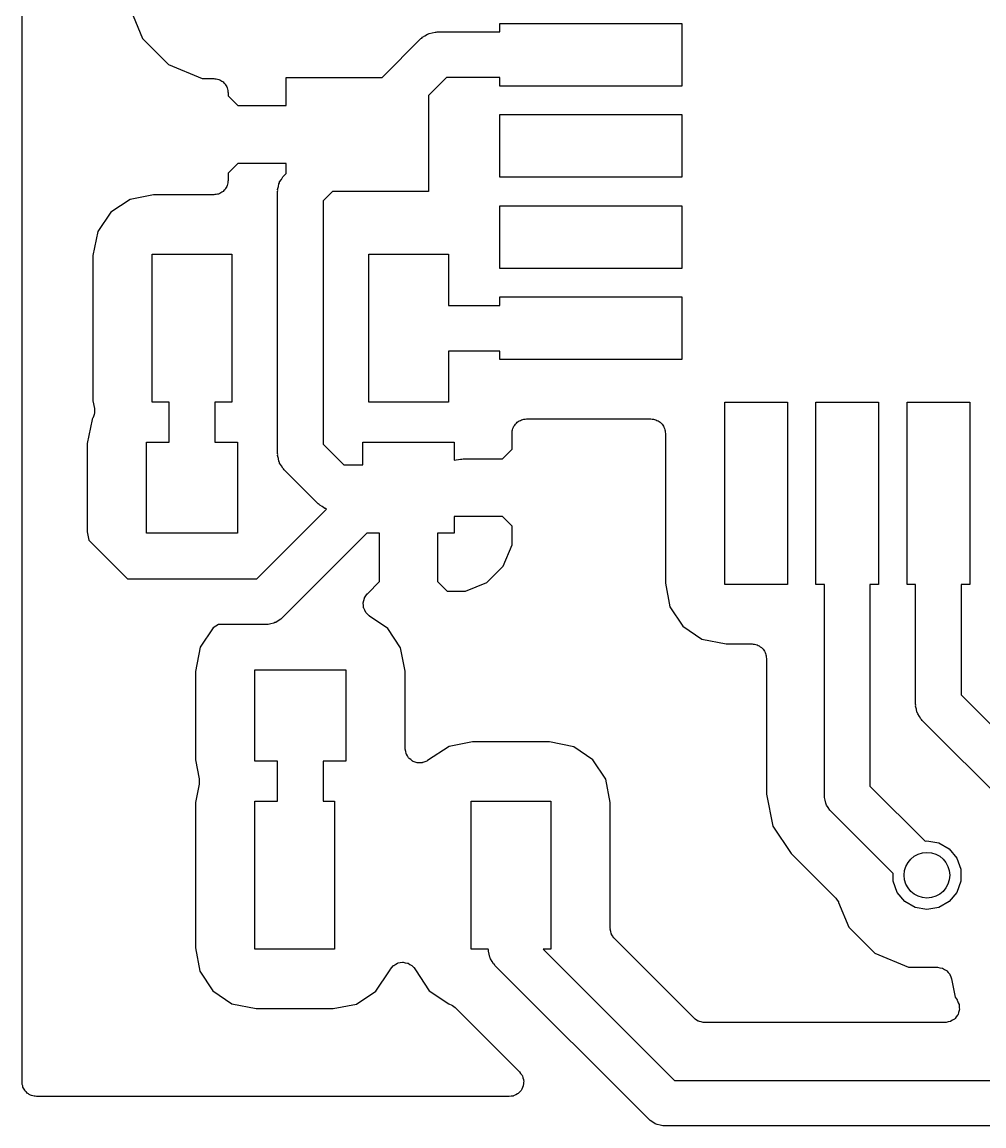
# Model space of a CAD drawing. Extents: x 0.2 to 50.9, y 0.2 to 28.3.
# Drawn here: x 0.56 to 9, y 0.3 to 9.99 of the extents above; entities that cross this region are included whole.
import ezdxf

# ---------------------------------------------------------------- set-up
doc = ezdxf.new("R2010")
doc.units = 0
doc.header["$MEASUREMENT"] = 0
doc.layers.add('BLACK', color=7, linetype='CONTINUOUS')

msp = doc.modelspace()

# ---------------------------------------------------------------- linework, layer by layer
at = {"layer": 'Black'}
for p, q in [((0.558, 0.685), (0.558, 14.1526)), ((1.49186, 10.14), (1.61461, 9.8429)), ((4.09407, 9.86628), (4.11548, 9.88126)), ((4.11548, 9.88126), (4.12398, 9.88354)), ((4.12398, 9.88354), (4.1316, 9.88794)), ((4.1316, 9.88794), (4.15733, 9.89248)), ((4.15733, 9.89248), (4.18257, 9.89924)), ((4.18257, 9.89924), (4.19133, 9.89847)), ((4.19133, 9.89847), (4.2, 9.9)), ((4.2, 9.9), (4.75, 9.9)), ((4.75, 9.9), (4.75, 9.975)), ((4.75, 9.975), (6.35, 9.975)), ((6.35, 9.975), (6.35, 9.425)), ((1.61461, 9.8429), (1.84171, 9.61541)), ((3.71716, 9.5), (4.05858, 9.84142)), ((4.05858, 9.84142), (4.06579, 9.84647)), ((4.06579, 9.84647), (4.07144, 9.85321)), ((4.07144, 9.85321), (4.09407, 9.86628)), ((1.84171, 9.61541), (2.13857, 9.49214)), ((2.875, 9.254), (2.875, 9.5)), ((2.875, 9.5), (3.71716, 9.5)), ((4.28284, 9.5), (4.125, 9.34216)), ((4.75, 9.5), (4.28284, 9.5)), ((4.75, 9.425), (4.75, 9.5)), ((2.13857, 9.49214), (2.24011, 9.49205)), ((2.24011, 9.49205), (2.25099, 9.49012)), ((2.25099, 9.49012), (2.26205, 9.49012)), ((2.26205, 9.49012), (2.27255, 9.4863)), ((2.27255, 9.4863), (2.28354, 9.48436)), ((2.28354, 9.48436), (2.29311, 9.47882)), ((2.29311, 9.47882), (2.3035, 9.47504)), ((2.3035, 9.47504), (2.31205, 9.46786)), ((2.31205, 9.46786), (2.32172, 9.46227)), ((2.32172, 9.46227), (2.32882, 9.45379)), ((2.32882, 9.45379), (2.33729, 9.44669)), ((2.33729, 9.44669), (2.34287, 9.43702)), ((2.34287, 9.43702), (2.35004, 9.42846)), ((2.35004, 9.42846), (2.35381, 9.41807)), ((2.35381, 9.41807), (2.35934, 9.40849)), ((2.35934, 9.40849), (2.36128, 9.39749)), ((2.36128, 9.39749), (2.36509, 9.387)), ((6.35, 9.425), (4.75, 9.425)), ((2.36509, 9.387), (2.36508, 9.37594)), ((2.36508, 9.37594), (2.367, 9.36505)), ((2.367, 9.36505), (2.367, 9.33836)), ((2.367, 9.33836), (2.45136, 9.254)), ((4.125, 9.34216), (4.125, 8.5)), ((2.45136, 9.254), (2.875, 9.254)), ((4.75, 8.625), (4.75, 9.175)), ((4.75, 9.175), (6.35, 9.175)), ((6.35, 9.175), (6.35, 8.625)), ((2.45136, 8.746), (2.367, 8.66165)), ((2.875, 8.746), (2.45136, 8.746)), ((2.875, 8.65784), (2.875, 8.746)), ((2.367, 8.66165), (2.367, 8.59744)), ((2.83372, 8.60593), (2.84679, 8.62856)), ((2.84679, 8.62856), (2.85353, 8.63422)), ((2.85353, 8.63422), (2.85858, 8.64142)), ((2.85858, 8.64142), (2.875, 8.65784)), ((6.35, 8.625), (4.75, 8.625)), ((2.34284, 8.52543), (2.33729, 8.51581)), ((2.34999, 8.53394), (2.34284, 8.52543)), ((2.35378, 8.54438), (2.34999, 8.53394)), ((2.35934, 8.554), (2.35378, 8.54438)), ((2.36127, 8.56495), (2.35934, 8.554)), ((2.36507, 8.57539), (2.36127, 8.56495)), ((2.367, 8.59744), (2.36507, 8.5865)), ((2.36507, 8.5865), (2.36507, 8.57539)), ((2.80076, 8.51743), (2.80752, 8.54267)), ((2.80752, 8.54267), (2.81206, 8.5684)), ((2.81206, 8.5684), (2.81646, 8.57603)), ((2.81646, 8.57603), (2.81874, 8.58452)), ((2.81874, 8.58452), (2.83372, 8.60593)), ((1.50666, 8.43056), (1.33609, 8.31851)), ((1.71221, 8.47044), (1.50666, 8.43056)), ((2.24, 8.47044), (1.71221, 8.47044)), ((2.25094, 8.47237), (2.24, 8.47044)), ((2.26205, 8.47237), (2.25094, 8.47237)), ((2.27249, 8.47617), (2.26205, 8.47237)), ((2.28344, 8.4781), (2.27249, 8.47617)), ((2.29306, 8.48366), (2.28344, 8.4781)), ((2.3035, 8.48746), (2.29306, 8.48366)), ((2.31201, 8.4946), (2.3035, 8.48746)), ((2.32163, 8.50015), (2.31201, 8.4946)), ((2.32878, 8.50866), (2.32163, 8.50015)), ((2.33729, 8.51581), (2.32878, 8.50866)), ((2.8, 8.5), (2.80153, 8.50867)), ((2.8, 6.2), (2.8, 8.5)), ((2.80153, 8.50867), (2.80076, 8.51743)), ((3.28284, 8.5), (3.2, 8.41716)), ((4.125, 8.5), (3.28284, 8.5)), ((3.2, 8.41716), (3.2, 6.28284)), ((4.75, 7.825), (4.75, 8.375)), ((4.75, 8.375), (6.35, 8.375)), ((6.35, 8.375), (6.35, 7.825)), ((1.33609, 8.31851), (1.22214, 8.1497)), ((1.22214, 8.1497), (1.17956, 7.93739)), ((1.7, 6.65), (1.7, 7.95)), ((1.7, 7.95), (2.4, 7.95)), ((2.4, 7.95), (2.4, 6.65)), ((3.6, 6.65), (3.6, 7.95)), ((3.6, 7.95), (4.3, 7.95)), ((4.3, 7.95), (4.3, 7.5)), ((1.17956, 7.93739), (1.17956, 6.66221)), ((6.35, 7.825), (4.75, 7.825)), ((4.75, 7.5), (4.75, 7.575)), ((4.75, 7.575), (6.35, 7.575)), ((6.35, 7.575), (6.35, 7.025)), ((4.3, 7.5), (4.75, 7.5)), ((4.75, 7.1), (4.3, 7.1)), ((4.3, 7.1), (4.3, 6.65)), ((4.75, 7.025), (4.75, 7.1)), ((6.35, 7.025), (4.75, 7.025)), ((1.17956, 6.66221), (1.19224, 6.59685)), ((1.19224, 6.59685), (1.19234, 6.59127)), ((1.19234, 6.59127), (1.19387, 6.5859)), ((1.85, 6.65), (1.7, 6.65)), ((1.85, 6.30081), (1.85, 6.65)), ((2.4, 6.65), (2.25, 6.65)), ((2.25, 6.65), (2.25, 6.30081)), ((4.3, 6.65), (3.6, 6.65)), ((6.725, 5.05), (6.725, 6.65)), ((6.725, 6.65), (7.275, 6.65)), ((7.275, 6.65), (7.275, 5.05)), ((7.525, 5.05), (7.525, 6.65)), ((7.525, 6.65), (8.075, 6.65)), ((8.075, 6.65), (8.075, 5.05)), ((8.325, 5.05), (8.325, 6.65)), ((8.325, 6.65), (8.875, 6.65)), ((8.875, 6.65), (8.875, 5.05)), ((1.17209, 6.50051), (1.12951, 6.2882)), ((1.17283, 6.50161), (1.17209, 6.50051)), ((1.1751, 6.50671), (1.17283, 6.50161)), ((1.17862, 6.51105), (1.1751, 6.50671)), ((1.18403, 6.52674), (1.17862, 6.51105)), ((1.19078, 6.5419), (1.18403, 6.52674)), ((1.19117, 6.54747), (1.19078, 6.5419)), ((1.193, 6.55275), (1.19117, 6.54747)), ((1.19387, 6.5859), (1.19271, 6.56934)), ((1.19271, 6.56934), (1.193, 6.55275)), ((4.92155, 6.48755), (4.93199, 6.49135)), ((4.93199, 6.49135), (4.94161, 6.4969)), ((4.94161, 6.4969), (4.95256, 6.49883)), ((4.95256, 6.49883), (4.963, 6.50263)), ((4.963, 6.50263), (4.97411, 6.50263)), ((4.97411, 6.50263), (4.98505, 6.50456)), ((4.98505, 6.50456), (6.07756, 6.50456)), ((6.07756, 6.50456), (6.0885, 6.50263)), ((6.0885, 6.50263), (6.09961, 6.50263)), ((6.09961, 6.50263), (6.11005, 6.49883)), ((6.11005, 6.49883), (6.121, 6.4969)), ((6.121, 6.4969), (6.13062, 6.49135)), ((6.13062, 6.49135), (6.14106, 6.48755)), ((4.85998, 6.39961), (4.86378, 6.41006)), ((4.85998, 6.3885), (4.85998, 6.39961)), ((4.86378, 6.41006), (4.86571, 6.421)), ((4.86571, 6.421), (4.87127, 6.43062)), ((4.87127, 6.43062), (4.87507, 6.44106)), ((4.87507, 6.44106), (4.88221, 6.44957)), ((4.88221, 6.44957), (4.88776, 6.45919)), ((4.88776, 6.45919), (4.89627, 6.46634)), ((4.89627, 6.46634), (4.90342, 6.47485)), ((4.90342, 6.47485), (4.91304, 6.48041)), ((4.91304, 6.48041), (4.92155, 6.48755)), ((6.14106, 6.48755), (6.14957, 6.48041)), ((6.14957, 6.48041), (6.15919, 6.47485)), ((6.15919, 6.47485), (6.16634, 6.46634)), ((6.16634, 6.46634), (6.17485, 6.45919)), ((6.17485, 6.45919), (6.1804, 6.44957)), ((6.1804, 6.44957), (6.18755, 6.44106)), ((6.18755, 6.44106), (6.19134, 6.43062)), ((6.19134, 6.43062), (6.1969, 6.421)), ((6.1969, 6.421), (6.19883, 6.41006)), ((6.19883, 6.41006), (6.20263, 6.39961)), ((6.20263, 6.39961), (6.20263, 6.3885)), ((1.64995, 5.50071), (1.64995, 6.30081)), ((1.64995, 6.30081), (1.85, 6.30081)), ((2.25, 6.30081), (2.45005, 6.30081)), ((2.45005, 6.30081), (2.45005, 5.50071)), ((3.54995, 6.10076), (3.54995, 6.30081)), ((3.54995, 6.30081), (4.35005, 6.30081)), ((4.35005, 6.30081), (4.35005, 6.14164)), ((4.85805, 6.37756), (4.85998, 6.3885)), ((4.85805, 6.23912), (4.85805, 6.37756)), ((6.20263, 6.3885), (6.20456, 6.37756)), ((6.20456, 6.37756), (6.20456, 5.06221)), ((1.12951, 6.2882), (1.12951, 5.51292)), ((2.80153, 6.19134), (2.8, 6.2)), ((3.2, 6.28284), (3.38208, 6.10076)), ((4.77369, 6.15476), (4.85805, 6.23912)), ((2.80076, 6.18257), (2.80153, 6.19134)), ((2.80752, 6.15733), (2.80076, 6.18257)), ((2.81206, 6.1316), (2.80752, 6.15733)), ((2.81646, 6.12398), (2.81206, 6.1316)), ((2.81874, 6.11548), (2.81646, 6.12398)), ((2.83372, 6.09407), (2.81874, 6.11548)), ((4.35005, 6.14164), (4.40569, 6.15244)), ((4.40569, 6.15244), (4.41788, 6.15264)), ((4.41788, 6.15264), (4.42988, 6.15476)), ((4.42988, 6.15476), (4.77369, 6.15476)), ((2.84679, 6.07144), (2.83372, 6.09407)), ((2.85353, 6.06579), (2.84679, 6.07144)), ((2.85858, 6.05858), (2.85353, 6.06579)), ((3.15782, 5.75934), (2.85858, 6.05858)), ((3.38208, 6.10076), (3.54995, 6.10076)), ((3.16503, 5.75429), (3.15782, 5.75934)), ((3.17068, 5.74755), (3.16503, 5.75429)), ((3.19331, 5.73449), (3.17068, 5.74755)), ((3.21472, 5.7195), (3.19331, 5.73449)), ((3.22322, 5.71722), (3.21472, 5.7195)), ((3.23029, 5.71314), (3.22322, 5.71722)), ((2.61716, 5.1), (3.23029, 5.71314)), ((4.35005, 5.64676), (4.35005, 5.50071)), ((4.77369, 5.64676), (4.35005, 5.64676)), ((4.85805, 5.56241), (4.77369, 5.64676)), ((4.85805, 5.39966), (4.85805, 5.56241)), ((1.12951, 5.51292), (1.14385, 5.43899)), ((1.14385, 5.43899), (1.48284, 5.1)), ((2.45005, 5.50071), (1.64995, 5.50071)), ((3.58355, 5.50071), (2.84142, 4.75858)), ((3.696, 5.50071), (3.58355, 5.50071)), ((3.696, 5.07707), (3.696, 5.50071)), ((4.35005, 5.50071), (4.204, 5.50071)), ((4.204, 5.50071), (4.204, 5.07707)), ((4.78071, 5.21295), (4.85805, 5.39966)), ((4.63781, 5.07005), (4.78071, 5.21295)), ((1.48284, 5.1), (2.61716, 5.1)), ((3.58858, 4.96964), (3.696, 5.07707)), ((4.204, 5.07707), (4.28836, 4.99271)), ((4.4511, 4.99271), (4.63781, 5.07005)), ((6.20456, 5.06221), (6.24444, 4.85666)), ((7.275, 5.05), (6.725, 5.05)), ((7.6, 5.05), (7.525, 5.05)), ((7.6, 3.2), (7.6, 5.05)), ((8.075, 5.05), (8, 5.05)), ((8, 5.05), (8, 3.28284)), ((8.4, 5.05), (8.325, 5.05)), ((8.4, 4), (8.4, 5.05)), ((8.875, 5.05), (8.8, 5.05)), ((8.8, 5.05), (8.8, 4.08284)), ((3.56328, 4.93351), (3.5753, 4.95068)), ((3.5753, 4.95068), (3.58705, 4.96809)), ((3.58705, 4.96809), (3.58795, 4.96874)), ((3.58795, 4.96874), (3.58858, 4.96964)), ((4.28836, 4.99271), (4.4511, 4.99271)), ((3.55169, 4.88874), (3.55196, 4.88981)), ((3.55388, 4.86789), (3.55169, 4.88874)), ((3.55186, 4.89091), (3.5573, 4.91118)), ((3.55196, 4.88981), (3.55186, 4.89091)), ((3.55571, 4.84697), (3.55388, 4.86789)), ((3.55617, 4.84598), (3.55571, 4.84697)), ((3.55629, 4.84488), (3.55617, 4.84598)), ((3.56548, 4.82601), (3.55629, 4.84488)), ((3.5573, 4.91118), (3.56238, 4.93154)), ((3.56238, 4.93154), (3.56299, 4.93245)), ((3.56299, 4.93245), (3.56328, 4.93351)), ((6.24444, 4.85666), (6.35649, 4.68609)), ((2.82856, 4.74679), (2.80593, 4.73373)), ((2.83422, 4.75353), (2.82856, 4.74679)), ((2.84142, 4.75858), (2.83422, 4.75353)), ((3.57435, 4.807), (3.56548, 4.82601)), ((3.57513, 4.80622), (3.57435, 4.807)), ((3.57561, 4.80523), (3.57513, 4.80622)), ((3.59068, 4.79067), (3.57561, 4.80523)), ((3.60554, 4.77581), (3.59068, 4.79067)), ((3.60653, 4.77534), (3.60554, 4.77581)), ((3.60733, 4.77458), (3.60653, 4.77534)), ((3.76856, 4.66574), (3.60733, 4.77458)), ((2.23604, 4.67034), (2.12209, 4.50153)), ((2.28119, 4.7), (2.23604, 4.67034)), ((2.7, 4.7), (2.28119, 4.7)), ((2.70867, 4.70153), (2.7, 4.7)), ((2.71743, 4.70076), (2.70867, 4.70153)), ((2.74267, 4.70752), (2.71743, 4.70076)), ((2.7684, 4.71206), (2.74267, 4.70752)), ((2.77602, 4.71646), (2.7684, 4.71206)), ((2.78452, 4.71874), (2.77602, 4.71646)), ((2.80593, 4.73373), (2.78452, 4.71874)), ((3.88061, 4.49517), (3.76856, 4.66574)), ((6.35649, 4.68609), (6.5253, 4.57214)), ((6.5253, 4.57214), (6.73761, 4.52956)), ((2.12209, 4.50153), (2.07951, 4.28922)), ((3.92049, 4.28963), (3.88061, 4.49517)), ((6.73761, 4.52956), (6.965, 4.52956)), ((6.965, 4.52956), (6.97594, 4.52763)), ((6.97594, 4.52763), (6.98705, 4.52763)), ((6.98705, 4.52763), (6.99749, 4.52383)), ((6.99749, 4.52383), (7.00844, 4.5219)), ((7.00844, 4.5219), (7.01806, 4.51635)), ((7.01806, 4.51635), (7.0285, 4.51255)), ((7.0285, 4.51255), (7.03701, 4.50541)), ((7.03701, 4.50541), (7.04663, 4.49985)), ((7.04663, 4.49985), (7.05378, 4.49134)), ((7.05378, 4.49134), (7.06229, 4.48419)), ((7.06229, 4.48419), (7.06784, 4.47457)), ((7.06784, 4.47457), (7.07499, 4.46606)), ((7.07499, 4.46606), (7.07878, 4.45562)), ((7.07878, 4.45562), (7.08434, 4.446)), ((7.08434, 4.446), (7.08627, 4.43506)), ((7.08627, 4.43506), (7.09007, 4.42461)), ((7.09007, 4.42461), (7.09007, 4.4135)), ((7.09007, 4.4135), (7.092, 4.40256)), ((7.092, 4.40256), (7.092, 3.21251)), ((2.07951, 4.28922), (2.07951, 3.51394)), ((2.59995, 3.50173), (2.59995, 4.30183)), ((2.59995, 4.30183), (3.40005, 4.30183)), ((3.40005, 4.30183), (3.40005, 3.50173)), ((3.92049, 3.61226), (3.92049, 4.28963)), ((8.8, 4.08284), (9.54142, 3.34142)), ((8.40153, 3.99134), (8.4, 4)), ((8.40076, 3.98257), (8.40153, 3.99134)), ((8.40752, 3.95733), (8.40076, 3.98257)), ((8.41206, 3.9316), (8.40752, 3.95733)), ((8.41646, 3.92398), (8.41206, 3.9316)), ((8.41874, 3.91548), (8.41646, 3.92398)), ((8.43372, 3.89407), (8.41874, 3.91548)), ((8.44679, 3.87144), (8.43372, 3.89407)), ((8.45353, 3.86579), (8.44679, 3.87144)), ((8.45858, 3.85858), (8.45353, 3.86579)), ((9.2, 3.11716), (8.45858, 3.85858)), ((3.92113, 3.60862), (3.92049, 3.61226)), ((3.9207, 3.60495), (3.92113, 3.60862)), ((3.92494, 3.587), (3.9207, 3.60495)), ((3.92815, 3.56882), (3.92494, 3.587)), ((4.30666, 3.63056), (4.11722, 3.50611)), ((4.51221, 3.67044), (4.30666, 3.63056)), ((5.18739, 3.67044), (4.51221, 3.67044)), ((5.3997, 3.62786), (5.18739, 3.67044)), ((5.56851, 3.51391), (5.3997, 3.62786)), ((2.07951, 3.51394), (2.11189, 3.34702)), ((2.8, 3.50173), (2.59995, 3.50173)), ((2.8, 3.15), (2.8, 3.50173)), ((3.40005, 3.50173), (3.2, 3.50173)), ((3.2, 3.50173), (3.2, 3.15)), ((3.93, 3.56562), (3.92815, 3.56882)), ((3.93085, 3.56203), (3.93, 3.56562)), ((3.94098, 3.5466), (3.93085, 3.56203)), ((3.9502, 3.53063), (3.94098, 3.5466)), ((3.95303, 3.52825), (3.9502, 3.53063)), ((3.95506, 3.52516), (3.95303, 3.52825)), ((3.96986, 3.51413), (3.95506, 3.52516)), ((3.98399, 3.50228), (3.96986, 3.51413)), ((3.98746, 3.50101), (3.98399, 3.50228)), ((3.99043, 3.4988), (3.98746, 3.50101)), ((4.0081, 3.4935), (3.99043, 3.4988)), ((4.02544, 3.48719), (4.0081, 3.4935)), ((4.07302, 3.48846), (4.06954, 3.48719)), ((4.07671, 3.48867), (4.07302, 3.48846)), ((4.09366, 3.49597), (4.07671, 3.48867)), ((4.11099, 3.50228), (4.09366, 3.49597)), ((4.11382, 3.50465), (4.11099, 3.50228)), ((4.11722, 3.50611), (4.11382, 3.50465)), ((5.68056, 3.34334), (5.56851, 3.51391)), ((4.02913, 3.48719), (4.02544, 3.48719)), ((4.03268, 3.48613), (4.02913, 3.48719)), ((4.05109, 3.48719), (4.03268, 3.48613)), ((4.06954, 3.48719), (4.05109, 3.48719)), ((2.11174, 3.29786), (2.07956, 3.13739)), ((2.1118, 3.30046), (2.11174, 3.29786)), ((2.11265, 3.30292), (2.1118, 3.30046)), ((2.11189, 3.34702), (2.11194, 3.34442)), ((2.11194, 3.34442), (2.11277, 3.34196)), ((2.11277, 3.34196), (2.11231, 3.32245)), ((2.11231, 3.32245), (2.11265, 3.30292)), ((5.72044, 3.1378), (5.68056, 3.34334)), ((7.092, 3.21251), (7.14819, 2.93001)), ((7.60153, 3.19134), (7.6, 3.2)), ((8, 3.28284), (8.48444, 2.7984)), ((2.07956, 3.13739), (2.07956, 1.86221)), ((2.6, 1.85), (2.6, 3.15)), ((2.6, 3.15), (2.8, 3.15)), ((3.2, 3.15), (3.3, 3.15)), ((3.3, 3.15), (3.3, 1.85)), ((4.5, 1.85), (4.5, 3.15)), ((4.5, 3.15), (5.2, 3.15)), ((5.2, 3.15), (5.2, 1.85)), ((5.72044, 2.03343), (5.72044, 3.1378)), ((7.60076, 3.18257), (7.60153, 3.19134)), ((7.60752, 3.15733), (7.60076, 3.18257)), ((7.61206, 3.1316), (7.60752, 3.15733)), ((7.61646, 3.12398), (7.61206, 3.1316)), ((7.61874, 3.11548), (7.61646, 3.12398)), ((7.63372, 3.09407), (7.61874, 3.11548)), ((7.64679, 3.07144), (7.63372, 3.09407)), ((7.65353, 3.06579), (7.64679, 3.07144)), ((7.65858, 3.05858), (7.65353, 3.06579)), ((8.20343, 2.51373), (7.65858, 3.05858)), ((7.14819, 2.93001), (7.30821, 2.69053)), ((8.48444, 2.7984), (8.5, 2.80115)), ((8.5, 2.80115), (8.603, 2.78299)), ((8.603, 2.78299), (8.69357, 2.73069)), ((8.69357, 2.73069), (8.7608, 2.65057)), ((7.30821, 2.69053), (7.69727, 2.30147)), ((8.7608, 2.65057), (8.79657, 2.55229)), ((8.79657, 2.55229), (8.79657, 2.44771)), ((8.20343, 2.44771), (8.20343, 2.51373)), ((8.2392, 2.34943), (8.20343, 2.44771)), ((8.79657, 2.44771), (8.7608, 2.34943)), ((8.30643, 2.26931), (8.2392, 2.34943)), ((8.7608, 2.34943), (8.69357, 2.26931)), ((7.69727, 2.30147), (7.69891, 2.29913)), ((7.69891, 2.29913), (7.70117, 2.29739)), ((7.70117, 2.29739), (7.71151, 2.28112)), ((7.71151, 2.28112), (7.72257, 2.26534)), ((7.72257, 2.26534), (7.72331, 2.26258)), ((7.72331, 2.26258), (7.72484, 2.26017)), ((7.72484, 2.26017), (7.81461, 2.0429)), ((8.397, 2.21702), (8.30643, 2.26931)), ((8.69357, 2.26931), (8.603, 2.21702)), ((8.5, 2.19885), (8.397, 2.21702)), ((8.603, 2.21702), (8.5, 2.19885)), ((7.81461, 2.0429), (8.04171, 1.81541)), ((5.72141, 2.02793), (5.72044, 2.03343)), ((5.72092, 2.02236), (5.72141, 2.02793)), ((5.72522, 2.00633), (5.72092, 2.02236)), ((5.7281, 1.98999), (5.72522, 2.00633)), ((5.73089, 1.98515), (5.7281, 1.98999)), ((5.73234, 1.97976), (5.73089, 1.98515)), ((5.74185, 1.96617), (5.73234, 1.97976)), ((5.75015, 1.95179), (5.74185, 1.96617)), ((5.75443, 1.9482), (5.75015, 1.95179)), ((5.75764, 1.94363), (5.75443, 1.9482)), ((6.45607, 1.2452), (5.75764, 1.94363)), ((2.07956, 1.86221), (2.11944, 1.65666)), ((3.3, 1.85), (2.6, 1.85)), ((4.65, 1.85), (4.5, 1.85)), ((4.65153, 1.84134), (4.65, 1.85)), ((4.65076, 1.83257), (4.65153, 1.84134)), ((5.2, 1.85), (5.13284, 1.85)), ((5.13284, 1.85), (6.28284, 0.7)), ((4.65752, 1.80733), (4.65076, 1.83257)), ((4.66206, 1.7816), (4.65752, 1.80733)), ((4.66646, 1.77398), (4.66206, 1.7816)), ((4.66874, 1.76548), (4.66646, 1.77398)), ((4.68372, 1.74407), (4.66874, 1.76548)), ((4.69679, 1.72144), (4.68372, 1.74407)), ((8.04171, 1.81541), (8.33857, 1.69214)), ((2.11944, 1.65666), (2.23149, 1.48609)), ((3.66391, 1.48149), (3.78423, 1.65973)), ((3.78423, 1.65973), (3.78816, 1.67113)), ((3.78816, 1.67113), (3.7898, 1.67316)), ((3.7898, 1.67316), (3.79075, 1.67558)), ((3.79075, 1.67558), (3.80365, 1.69025)), ((3.80365, 1.69025), (3.81593, 1.7054)), ((3.81593, 1.7054), (3.81815, 1.70674)), ((3.81815, 1.70674), (3.81988, 1.7087)), ((3.81988, 1.7087), (3.837, 1.71806)), ((3.837, 1.71806), (3.85374, 1.72811)), ((3.85374, 1.72811), (3.8563, 1.72861)), ((3.8563, 1.72861), (3.85858, 1.72985)), ((3.85858, 1.72985), (3.87786, 1.73279)), ((3.87786, 1.73279), (3.89704, 1.73651)), ((3.89704, 1.73651), (3.89961, 1.73611)), ((3.89961, 1.73611), (3.90218, 1.7365)), ((3.90218, 1.7365), (3.92134, 1.73266)), ((3.92134, 1.73266), (3.9406, 1.7296)), ((3.9406, 1.7296), (3.94287, 1.72834)), ((3.94287, 1.72834), (3.94543, 1.72783)), ((3.94543, 1.72783), (3.96211, 1.71767)), ((3.96211, 1.71767), (3.97917, 1.70821)), ((3.97917, 1.70821), (3.98088, 1.70624)), ((3.98088, 1.70624), (3.9831, 1.70489)), ((3.9831, 1.70489), (3.9953, 1.68964)), ((3.9953, 1.68964), (4.0081, 1.67491)), ((4.0081, 1.67491), (4.00899, 1.67257)), ((4.00899, 1.67257), (4.00916, 1.67231)), ((4.00916, 1.67231), (4.01066, 1.67044)), ((4.01066, 1.67044), (4.01094, 1.66961)), ((4.01094, 1.66961), (4.13149, 1.48609)), ((4.70353, 1.71579), (4.69679, 1.72144)), ((4.70858, 1.70858), (4.70353, 1.71579)), ((6.05858, 0.35858), (4.70858, 1.70858)), ((8.33857, 1.69214), (8.59198, 1.69192)), ((8.59198, 1.69192), (8.6123, 1.68832)), ((8.6123, 1.68832), (8.63269, 1.68518)), ((8.63269, 1.68518), (8.63397, 1.68448)), ((8.63397, 1.68448), (8.63541, 1.68422)), ((8.63541, 1.68422), (8.65327, 1.67389)), ((8.65327, 1.67389), (8.67136, 1.66397)), ((8.67136, 1.66397), (8.67232, 1.66287)), ((8.67232, 1.66287), (8.67359, 1.66214)), ((8.67359, 1.66214), (8.68681, 1.64635)), ((8.68681, 1.64635), (8.70044, 1.63081)), ((8.70044, 1.63081), (8.70097, 1.62944)), ((8.70097, 1.62944), (8.70191, 1.62832)), ((8.70191, 1.62832), (8.70894, 1.60896)), ((8.70894, 1.60896), (8.71643, 1.5897)), ((8.71643, 1.5897), (8.74819, 1.43001)), ((2.23149, 1.48609), (2.4003, 1.37214)), ((3.49334, 1.36944), (3.66391, 1.48149)), ((4.13149, 1.48609), (4.30349, 1.36998)), ((2.4003, 1.37214), (2.61261, 1.32956)), ((3.28779, 1.32956), (3.49334, 1.36944)), ((4.30349, 1.36998), (4.30962, 1.36759)), ((4.30962, 1.36759), (4.32423, 1.36367)), ((4.32423, 1.36367), (4.33002, 1.35962)), ((4.33002, 1.35962), (4.33661, 1.35705)), ((4.33661, 1.35705), (4.34797, 1.34705)), ((8.74819, 1.43001), (8.76453, 1.40556)), ((8.76453, 1.40556), (8.76622, 1.40171)), ((8.76622, 1.40171), (8.76892, 1.3985)), ((8.76892, 1.3985), (8.77506, 1.38163)), ((8.77506, 1.38163), (8.7823, 1.36518)), ((8.7823, 1.36518), (8.78257, 1.361)), ((8.78257, 1.361), (8.78401, 1.35705)), ((8.78401, 1.35705), (8.78401, 1.33909)), ((2.61261, 1.32956), (3.28779, 1.32956)), ((4.34797, 1.34705), (4.36036, 1.33838)), ((4.36036, 1.33838), (4.92394, 0.7748)), ((8.76892, 1.2715), (8.75738, 1.25775)), ((8.77036, 1.27544), (8.76892, 1.2715)), ((8.77284, 1.27883), (8.77036, 1.27544)), ((8.77786, 1.29607), (8.77284, 1.27883)), ((8.78401, 1.31295), (8.77786, 1.29607)), ((8.78401, 1.33909), (8.78518, 1.32117)), ((8.78518, 1.32117), (8.78401, 1.31715)), ((8.78401, 1.31715), (8.78401, 1.31295)), ((6.46064, 1.24199), (6.45607, 1.2452)), ((6.46423, 1.23771), (6.46064, 1.24199)), ((6.47861, 1.22941), (6.46423, 1.23771)), ((6.4922, 1.2199), (6.47861, 1.22941)), ((6.49759, 1.21845), (6.4922, 1.2199)), ((6.50243, 1.21566), (6.49759, 1.21845)), ((6.51877, 1.21278), (6.50243, 1.21566)), ((6.5348, 1.20848), (6.51877, 1.21278)), ((6.54037, 1.20897), (6.5348, 1.20848)), ((6.54587, 1.208), (6.54037, 1.20897)), ((8.65894, 1.208), (6.54587, 1.208)), ((8.66307, 1.20873), (8.65894, 1.208)), ((8.66724, 1.20827), (8.66307, 1.20873)), ((8.68469, 1.21254), (8.66724, 1.20827)), ((8.70237, 1.21566), (8.68469, 1.21254)), ((8.706, 1.21776), (8.70237, 1.21566)), ((8.71008, 1.21875), (8.706, 1.21776)), ((8.72502, 1.22874), (8.71008, 1.21875)), ((8.74057, 1.23771), (8.72502, 1.22874)), ((8.74327, 1.24093), (8.74057, 1.23771)), ((8.74676, 1.24326), (8.74327, 1.24093)), ((8.75738, 1.25775), (8.74676, 1.24326)), ((0.55993, 0.67406), (0.558, 0.685)), ((4.92394, 0.7748), (4.93345, 0.76121)), ((4.93345, 0.76121), (4.94412, 0.7485)), ((4.94412, 0.7485), (4.94603, 0.74325)), ((4.94603, 0.74325), (4.94923, 0.73867)), ((4.94923, 0.73867), (4.95353, 0.72264)), ((4.95353, 0.72264), (4.9592, 0.70705)), ((4.9592, 0.70705), (4.9592, 0.70147)), ((4.9592, 0.70147), (4.96065, 0.69607)), ((4.96065, 0.69607), (4.9592, 0.67954)), ((4.9592, 0.67954), (4.9592, 0.66295)), ((6.28284, 0.7), (22.2172, 0.7)), ((0.55993, 0.66295), (0.55993, 0.67406)), ((0.56373, 0.65251), (0.55993, 0.66295)), ((0.56566, 0.64156), (0.56373, 0.65251)), ((0.57122, 0.63194), (0.56566, 0.64156)), ((0.57502, 0.6215), (0.57122, 0.63194)), ((0.58215, 0.61299), (0.57502, 0.6215)), ((0.58771, 0.60337), (0.58215, 0.61299)), ((0.59622, 0.59622), (0.58771, 0.60337)), ((0.60337, 0.58771), (0.59622, 0.59622)), ((0.61299, 0.58216), (0.60337, 0.58771)), ((0.6215, 0.57502), (0.61299, 0.58216)), ((4.91093, 0.58492), (4.90698, 0.58097)), ((4.91577, 0.58771), (4.91093, 0.58492)), ((4.92642, 0.60042), (4.91577, 0.58771)), ((4.93817, 0.61216), (4.92642, 0.60042)), ((4.94053, 0.61722), (4.93817, 0.61216)), ((4.94412, 0.6215), (4.94053, 0.61722)), ((4.94979, 0.63709), (4.94412, 0.6215)), ((4.95681, 0.65213), (4.94979, 0.63709)), ((4.95729, 0.6577), (4.95681, 0.65213)), ((4.9592, 0.66295), (4.95729, 0.6577)), ((0.63194, 0.57122), (0.6215, 0.57502)), ((0.64156, 0.56566), (0.63194, 0.57122)), ((0.65251, 0.56373), (0.64156, 0.56566)), ((0.66295, 0.55993), (0.65251, 0.56373)), ((0.67406, 0.55993), (0.66295, 0.55993)), ((0.685, 0.558), (0.67406, 0.55993)), ((4.83413, 0.558), (0.685, 0.558)), ((4.85047, 0.56088), (4.83413, 0.558)), ((4.867, 0.56233), (4.85047, 0.56088)), ((4.87207, 0.56469), (4.867, 0.56233)), ((4.87757, 0.56566), (4.87207, 0.56469)), ((4.89193, 0.57395), (4.87757, 0.56566)), ((4.90698, 0.58097), (4.89193, 0.57395)), ((6.06579, 0.35353), (6.05858, 0.35858)), ((6.07144, 0.34679), (6.06579, 0.35353)), ((6.09407, 0.33373), (6.07144, 0.34679)), ((6.11548, 0.31874), (6.09407, 0.33373)), ((6.12398, 0.31646), (6.11548, 0.31874)), ((6.1316, 0.31206), (6.12398, 0.31646)), ((6.15733, 0.30752), (6.1316, 0.31206)), ((6.18257, 0.30076), (6.15733, 0.30752)), ((6.19133, 0.30153), (6.18257, 0.30076)), ((6.2, 0.3), (6.19133, 0.30153)), ((22.3, 0.3), (6.2, 0.3))]:
    msp.add_line(p, q, dxfattribs=at)
msp.add_circle((8.5, 2.5), 0.2, dxfattribs=at)

doc.saveas('drawing.dxf')
